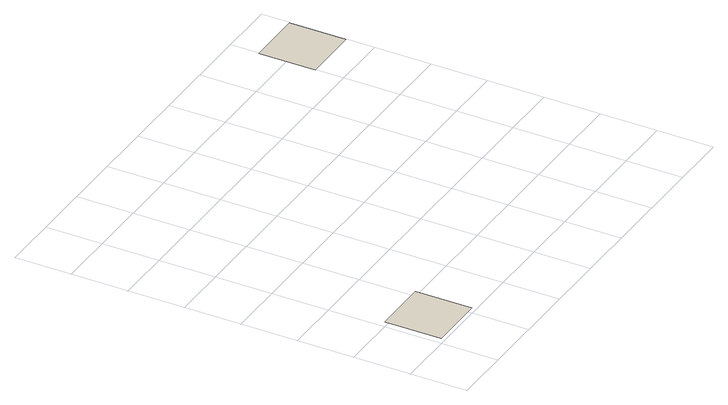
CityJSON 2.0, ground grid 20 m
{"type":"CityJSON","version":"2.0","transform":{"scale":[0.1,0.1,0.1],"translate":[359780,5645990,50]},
"CityObjects":{
"building1":{"type":"Building","attributes":{"measuredHeight":15,"roofType":"1000"},"geometry":[{"type":"MultiSurface","lod":"1","boundaries":[[[0,1,2,3]]]}]},
"building2":{"type":"Building","attributes":{"measuredHeight":12,"roofType":"3100"},"geometry":[{"type":"MultiSurface","lod":"1","boundaries":[[[4,5,6,7]]]}]}
},
"vertices":[
[200,0,20],[200,200,20],[0,200,20],[0,0,20],
[1400,1100,0],[1400,1300,0],[1200,1300,0],[1200,1100,0]
]}
